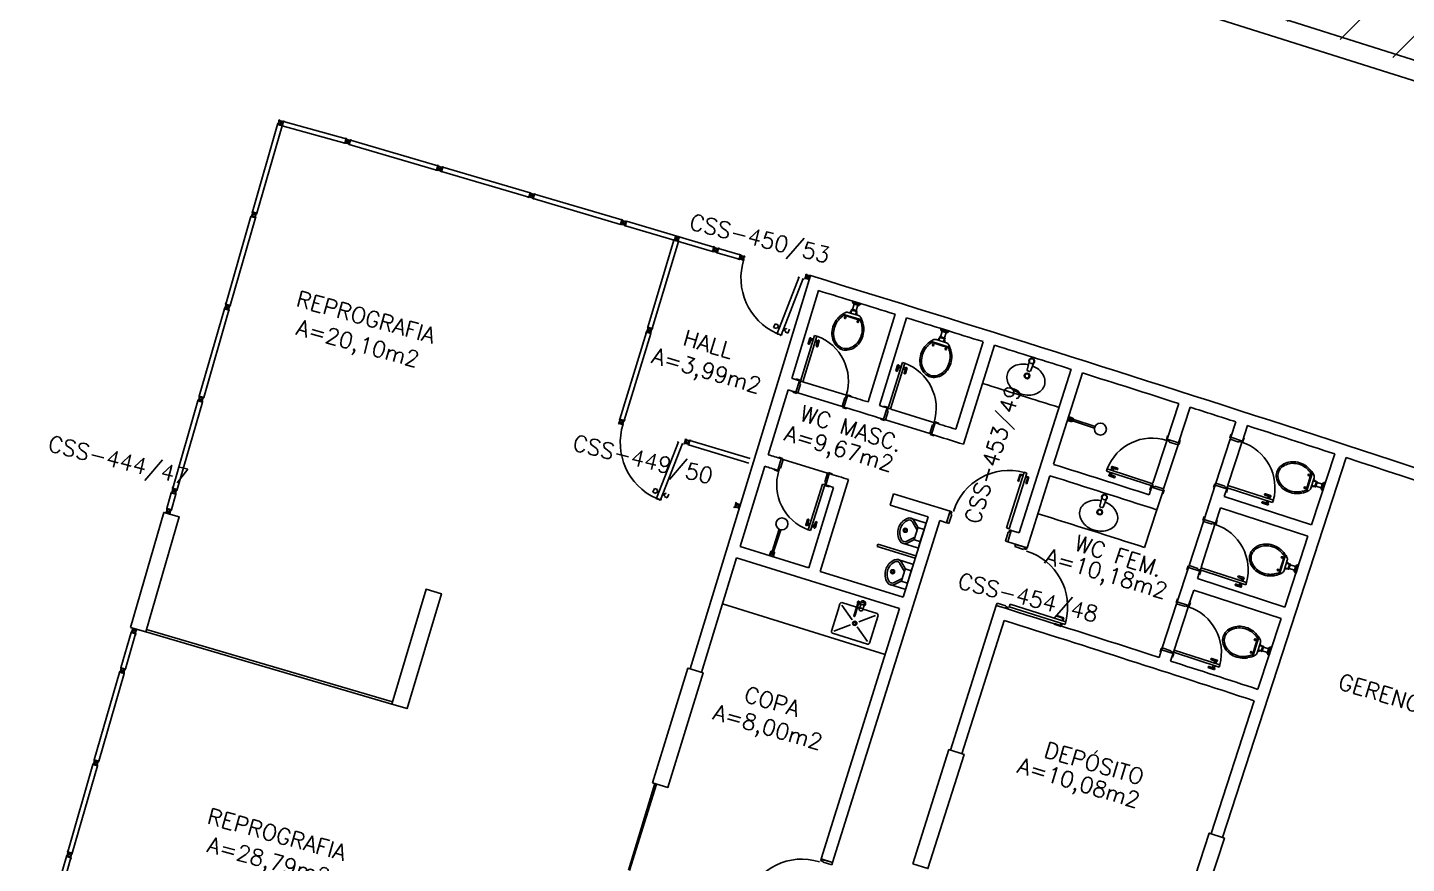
# Model space of a CAD drawing. Extents: x -152 to 150, y 325 to 437.
# Drawn here: x 110.09 to 127.35, y 382.25 to 392.72 of the extents above; entities that cross this region are included whole.
import ezdxf
from ezdxf.enums import TextEntityAlignment as Align

# ---------------------------------------------------------------- set-up
doc = ezdxf.new("R2010")
doc.units = 0
doc.header["$LTSCALE"] = 0.01
doc.header["$MEASUREMENT"] = 0
doc.layers.get('0').update_dxf_attribs({"linetype": 'CONTINUOUS'})
for name, color, linetype in [('1', 1, 'CONTINUOUS'), ('ALV', 2, 'CONTINUOUS'), ('AREA', 2, 'CONTINUOUS'), ('DIV', 2, 'CONTINUOUS'), ('ESC', 1, 'CONTINUOUS'), ('ESQ', 1, 'CONTINUOUS'), ('ESTR', 3, 'CONTINUOUS'), ('MACANETA', 2, 'CONTINUOUS'), ('MARCO', 2, 'CONTINUOUS'), ('MAÇANETA', 2, 'CONTINUOUS'), ('PEÇAS', 1, 'CONTINUOUS'), ('PISO', 1, 'CONTINUOUS'), ('PORTA', 2, 'CONTINUOUS'), ('SOLEIRA', 1, 'CONTINUOUS'), ('TEXTO', 2, 'CONTINUOUS'), ('TEXTO-ENDEREÇO', 2, 'CONTINUOUS')]:
    doc.layers.add(name, color=color, linetype=linetype)
doc.styles.add('UNB-100', font='simplex.shx', dxfattribs={"height": 3})
doc.styles.add('UNB-100-1', font='simplex.shx', dxfattribs={"height": 0.2})

# ---------------------------------------------------------------- blocks, each defined once
blk = doc.blocks.new('PILAR-SSC')
blk.add_lwpolyline([(0.003, -27.952), (0.203, -27.952), (0.203, -26.452), (0.003, -26.452)], close=True)
blk = doc.blocks.new('INOXA1-P')
for p, q in [((0.12, 0.23), (0.12, 0.047)), ((0.22, 0.25), (0.14, 0.25)), ((0.15, 0.22), (0.287, 0.043)), ((0.5, 0.25), (0.22, 0.25)), ((0.353, 0.043), (0.49, 0.22)), ((0.52, 0.23), (0.52, -0.23)), ((0.043, 0.008), (0.043, -0.022)), ((0.062, 0.04), (0.071, 0.04)), ((0.131, 0.048), (0.076, 0.043)), ((0.131, -0.002), (0.076, 0.003)), ((0.22, -0.027), (0.054, -0.027)), ((0.22, -0.037), (0.054, -0.037)), ((0.063, -0.003), (0.063, -0.021)), ((0.12, -0.001), (0.12, -0.027)), ((0.12, -0.037), (0.12, -0.23)), ((0.15, -0.22), (0.287, -0.043)), ((0.231, -0.027), (0.22, -0.027)), ((0.231, -0.037), (0.22, -0.037)), ((0.353, -0.043), (0.49, -0.22)), ((0.22, -0.25), (0.14, -0.25)), ((0.5, -0.25), (0.22, -0.25))]:
    blk.add_line(p, q)
blk.add_lwpolyline([(0.076, 0.003), (0.072, 0.004), (0.069, 0.009), (0.067, 0.015), (0.066, 0.023), (0.067, 0.031), (0.069, 0.037), (0.072, 0.042), (0.076, 0.043)])
blk.add_lwpolyline([(0.131, 0.048), (0.137, 0.046), (0.143, 0.041), (0.147, 0.033), (0.148, 0.023), (0.147, 0.013), (0.143, 0.006), (0.137, 0), (0.131, -0.002), (0.125, 0), (0.119, 0.006), (0.115, 0.013), (0.114, 0.023), (0.115, 0.033), (0.119, 0.041), (0.125, 0.046)], close=True)
for radius in [0.0266, 0.0163]:
    blk.add_circle((0.32, 0), radius)
for centre, radius, start, end in [((0.14, 0.23), 0.02, 90, 180), ((0.5, 0.23), 0.02, 360, 90), ((0.054, 0.023), 0.0349, 36.1705, 252.2568), ((0.054, 0.023), 0.0189, 62.7367, 235.7375), ((0.073, -0.003), 0.01, 102.8285, 180), ((0.054, 0.023), 0.0349, 285.5373, 323.9987), ((0.054, -0.032), 0.0145, 20.161, 339.839), ((0.054, -0.032), 0.005, 90.0037, 269.9963), ((0.231, -0.032), 0.00738, 222.6559, 137.3441), ((0.231, -0.032), 0.005, 269.9935, 90.0065), ((0.14, -0.23), 0.02, 180, 270), ((0.5, -0.23), 0.02, 270, 360)]:
    blk.add_arc(centre, radius, start, end)
blk = doc.blocks.new('CHUV-P')
for p, q in [((-0.06, 0.01), (-0.351, 0.01)), ((-0.06, -0.02), (-0.06, 0.02)), ((-0.02, 0.015), (-0.06, 0.015)), ((-0.02, 0.005), (-0.06, 0.005)), ((-0.055, 0.025), (0, 0.025)), ((-0.02, 0.025), (-0.02, -0.025)), ((0, 0.025), (0, -0.025)), ((-0.06, -0.01), (-0.351, -0.01)), ((-0.02, -0.005), (-0.06, -0.005)), ((-0.02, -0.015), (-0.06, -0.015)), ((-0.02, -0.025), (-0.055, -0.025)), ((0, -0.025), (-0.02, -0.025))]:
    blk.add_line(p, q)
blk.add_circle((-0.425, 0), 0.075)
for centre, start, end in [((-0.055, 0.02), 90, 180), ((-0.055, -0.02), 180, 270)]:
    blk.add_arc(centre, 0.005, start, end)
blk = doc.blocks.new('VDC-P')
for p, q in [((-0.127, 0.192), (0.127, 0.192)), ((-0.109, 0.202), (0.109, 0.202)), ((-0.068, 0.152), (0.068, 0.152)), ((-0.05, 0.152), (-0.03, 0.11)), ((-0.05, 0.015), (-0.05, 0)), ((-0.05, 0), (0.05, 0)), ((0.045, 0.02), (-0.045, 0.02)), ((-0.04, 0.025), (-0.04, 0.02)), ((0.035, 0.03), (-0.035, 0.03)), ((-0.03, 0.152), (-0.03, 0.11)), ((0.03, 0.11), (-0.03, 0.11)), ((0.03, 0.1), (-0.03, 0.1)), ((-0.025, 0.1), (-0.025, 0.03)), ((0.025, 0.1), (0.025, 0.03)), ((0.03, 0.152), (0.03, 0.11)), ((0.05, 0.152), (0.03, 0.11)), ((0.04, 0.025), (0.04, 0.02)), ((0.05, 0.015), (0.05, 0))]:
    blk.add_line(p, q)
for points in [[(0.16, 0.244, 0.050424), (0.18, 0.288, 0.082137), (0.195, 0.381, 0.082137), (0.18, 0.474, 0.090148), (0.138, 0.549, 0.104406), (0.073, 0.601, 0.117345), (0, 0.619, 0.117345), (-0.073, 0.601, 0.104406), (-0.138, 0.549, 0.090148), (-0.18, 0.474, 0.082137), (-0.195, 0.381, 0.082137)], [(0.142, 0.254, 0.050424), (0.161, 0.295, 0.082137), (0.175, 0.381, 0.082137), (0.161, 0.468, 0.090148), (0.122, 0.536, 0.104406), (0.064, 0.583, 0.117345), (0, 0.599, 0.117345), (-0.064, 0.583, 0.104406), (-0.122, 0.536, 0.090148), (-0.161, 0.468, 0.082137), (-0.175, 0.381, 0.082137)], [(-0.195, 0.381, 0.082137), (-0.18, 0.288, 0.050424), (-0.16, 0.244, 0.104406)], [(-0.175, 0.381, 0.082137), (-0.161, 0.295, 0.050424), (-0.142, 0.254, 0.050424)]]:
    blk.add_lwpolyline(points, format="xyb")
for centre in [(-0.083, 0.226), (0.083, 0.226)]:
    blk.add_circle(centre, 0.0101)
for centre, radius, start, end in [((0.08, 0.36), 0.266, 205.6863, 226.7558), ((0.08, 0.36), 0.246, 205.6863, 219.7706), ((-0.08, 0.36), 0.266, 313.2442, 334.3137), ((-0.08, 0.36), 0.246, 320.2294, 334.3137), ((-0.068, 0.202), 0.05, 226.7558, 270), ((-0.045, 0.015), 0.005, 90, 180), ((-0.035, 0.025), 0.005, 90, 180), ((-0.03, 0.105), 0.005, 90, 270), ((0.03, 0.105), 0.005, 270, 90), ((0.035, 0.025), 0.005, 0, 90), ((0.045, 0.015), 0.005, 360, 90), ((0.068, 0.202), 0.05, 270, 313.2442)]:
    blk.add_arc(centre, radius, start, end)
blk = doc.blocks.new('PE80-SSC')
at = {"color": 2}
for p, q in [((0.075, 0), (-0.075, 0)), ((-0.075, -0.03), (-0.075, 0)), ((0.075, 0), (0.075, -0.02)), ((0.777, 0.01), (0.687, 0.01)), ((0.687, 0), (0.687, 0.01)), ((0.777, 0.01), (0.777, -0.03)), ((0.04, -0.03), (-0.075, -0.03)), ((0.075, -0.02), (0.04, -0.02)), ((0.04, -0.03), (0.04, -0.02)), ((0.085, -0.03), (0.817, -0.03)), ((0.085, -0.03), (0.085, -0.065)), ((0.085, -0.065), (0.817, -0.065)), ((0.767, 0), (0.687, 0)), ((0.767, -0.095), (0.687, -0.095)), ((0.687, -0.095), (0.687, -0.105)), ((0.777, -0.105), (0.687, -0.105)), ((0.767, 0), (0.767, -0.03)), ((0.767, -0.095), (0.767, -0.065)), ((0.777, -0.105), (0.777, -0.065)), ((0.817, -0.065), (0.817, -0.03)), ((0.04, -0.771), (-0.075, -0.771)), ((-0.075, -0.771), (-0.075, -0.801)), ((0.075, -0.801), (-0.075, -0.801)), ((0.075, -0.802), (-0.075, -0.802)), ((0.04, -0.771), (0.04, -0.781)), ((0.075, -0.781), (0.04, -0.781)), ((0.075, -0.801), (0.075, -0.781))]:
    blk.add_line(p, q, dxfattribs=at)
at = {"color": 1}
blk.add_arc((0.085, -0.03), 0.731, 270, 357.3429, dxfattribs=at)
blk = doc.blocks.new('MACANETA')
at = {"layer": 'MACANETA'}
for p, q in [((-0.077, 0.052), (-0.077, 0.12)), ((-0.059, 0.052), (-0.059, 0.12)), ((-0.059, 0.075), (-0.036, 0.075)), ((-0.059, 0.052), (-0.036, 0.052)), ((-0.036, 0.044), (-0.036, 0.084)), ((-0.036, 0.084), (-0.03, 0.084)), ((-0.036, 0.044), (-0.03, 0.044)), ((0.006, 0.084), (0, 0.084)), ((0.006, 0.044), (0, 0.044)), ((0.006, 0.044), (0.006, 0.084)), ((0.029, 0.075), (0.006, 0.075)), ((0.029, 0.052), (0.006, 0.052)), ((0.029, 0.052), (0.029, 0.12)), ((0.047, 0.052), (0.047, 0.12))]:
    blk.add_line(p, q, dxfattribs=at)
for centre, start, end in [((-0.068, 0.12), 90, 180), ((-0.068, 0.052), 180, 270), ((-0.068, 0.12), 0, 90), ((-0.068, 0.052), 270, 0), ((0.038, 0.12), 90, 180), ((0.038, 0.052), 180, 270), ((0.038, 0.12), 0, 90), ((0.038, 0.052), 270, 0)]:
    blk.add_arc(centre, 0.00874, start, end, dxfattribs=at)
blk = doc.blocks.new('DOOR60-SSC')
at = {"layer": 'PORTA'}
for p, q in [((0.015, -0.6), (0.015, 0)), ((0.015, 0), (0.045, 0)), ((0.045, -0.6), (0.045, 0)), ((0.045, -0.6), (0.015, -0.6))]:
    blk.add_line(p, q, dxfattribs=at)
at = {"layer": 'PORTA', "color": 1}
blk.add_arc((0.015, 0), 0.6, 272.866, 0, dxfattribs=at)
at = {"layer": 'PORTA'}
blk.add_blockref('MACANETA', (0.045, -0.6), dxfattribs=at)
blk = doc.blocks.new('MICTR-P-SSC')
for p, q in [((0, 0.08), (0, 0.155)), ((0, 0.08), (0, -0.08)), ((0.081, 0.08), (0, 0.08)), ((0.01, 0.165), (0.205, 0.165)), ((0.168, 0.129), (0.08, 0.046)), ((0.08, -0.076), (0.08, 0.076)), ((0.151, 0.147), (0.083, 0.083)), ((0, -0.08), (0, -0.155)), ((0, -0.08), (0.081, -0.08)), ((0.01, -0.165), (0.205, -0.165)), ((0.168, -0.129), (0.08, -0.046)), ((0.151, -0.147), (0.083, -0.083))]:
    blk.add_line(p, q)
for radius in [0.025, 0.015]:
    blk.add_circle((0.22, 0), radius)
for centre, radius, start, end in [((0.01, 0.155), 0.01, 90, 180), ((0.09, 0.076), 0.01, 133.3634, 180), ((0.197, 0.098), 0.0675, 49.5319, 133.3634), ((0.197, 0.098), 0.0425, 49.5319, 133.3634), ((0.114, 0), 0.171, 357.4005, 49.5319), ((0.114, 0), 0.196, 358.2793, 49.5319), ((0.01, -0.155), 0.01, 180, 270), ((0.09, -0.076), 0.01, 180, 226.6366), ((0.197, -0.098), 0.0675, 226.6366, 310.4681), ((0.197, -0.098), 0.0425, 226.6366, 310.4681), ((0.114, 0), 0.171, 310.4681, 357.3509), ((0.114, 0), 0.196, 310.4681, 357.7012)]:
    blk.add_arc(centre, radius, start, end)
blk = doc.blocks.new('CUBA-E-P')
for p, q in [((-0.021, 0.174), (-0.031, 0.051)), ((0.01, 0.183), (-0.011, 0.183)), ((0.02, 0.174), (0.029, 0.051))]:
    blk.add_line(p, q)
blk.add_lwpolyline([(0.022, 0.104, 0.059992), (0.096, 0.119, 0.087531), (0.172, 0.159, 0.105501), (0.226, 0.223, 0.123031), (0.243, 0.293, 0.123031), (0.226, 0.362, 0.105501), (0.172, 0.426, 0.087531), (0.096, 0.467, 0.07802), (0, 0.482, 0.07802), (-0.096, 0.467, 0.087531), (-0.172, 0.426, 0.105501), (-0.226, 0.362, 0.123031), (-0.243, 0.293, 0.123031), (-0.226, 0.223, 0.105501), (-0.172, 0.159, 0.087531), (-0.096, 0.119, 0.059024), (-0.024, 0.105, 0.07802)], format="xyb")
for centre, radius in [((0, 0.245), 0.0347), ((0, 0.245), 0.0265), ((-0.001, 0.051), 0.03)]:
    blk.add_circle(centre, radius)
for centre, radius, start, end in [((-0.011, 0.173), 0.01, 90, 175.6464), ((0.01, 0.173), 0.01, 4.3536, 90), ((-0.001, 0.051), 0.0361, 141.6086, 38.3914)]:
    blk.add_arc(centre, radius, start, end)
blk = doc.blocks.new('DIV12-SSC')
for p, q in [((-0.005, 0), (0.005, 0)), ((0, -0.005), (0, 0.005)), ((0.024, 0.019), (0.029, 0.019)), ((0.024, 0.019), (0.024, 0.017)), ((0.024, 0.017), (0.029, 0.017)), ((0.029, 0.03), (0.043, 0.03)), ((0.029, 0.019), (0.029, 0.03)), ((0.029, -0.017), (0.029, 0.017)), ((0.03, 0.029), (1.169, 0.029)), ((0.03, -0.029), (0.03, 0.029)), ((0.043, 0.03), (0.043, 0.029)), ((1.157, 0.03), (1.157, 0.029)), ((1.171, 0.03), (1.157, 0.03)), ((1.169, -0.029), (1.169, 0.029)), ((1.171, 0.019), (1.171, 0.03)), ((1.176, 0.019), (1.171, 0.019)), ((1.176, 0.017), (1.171, 0.017)), ((1.171, -0.017), (1.171, 0.017)), ((1.176, 0.019), (1.176, 0.017)), ((1.195, 0), (1.205, 0)), ((1.2, -0.005), (1.2, 0.005)), ((0.024, -0.017), (0.029, -0.017)), ((0.024, -0.017), (0.024, -0.019)), ((0.024, -0.019), (0.029, -0.019)), ((0.029, -0.031), (0.029, -0.019)), ((0.029, -0.031), (0.043, -0.031)), ((0.03, -0.029), (1.169, -0.029)), ((0.043, -0.029), (0.043, -0.031)), ((1.157, -0.029), (1.157, -0.031)), ((1.171, -0.031), (1.157, -0.031)), ((1.176, -0.017), (1.171, -0.017)), ((1.176, -0.019), (1.171, -0.019)), ((1.171, -0.031), (1.171, -0.019)), ((1.176, -0.017), (1.176, -0.019))]:
    blk.add_line(p, q)
blk = doc.blocks.new('MTDIV-SSC')
for p, q in [((-0.0185, 0.0285), (-0.0285, 0.0285)), ((-0.0285, 0.0185), (-0.0285, 0.0285)), ((-0.0265, 0.0185), (-0.0285, 0.0185)), ((-0.0265, 0.0265), (-0.0185, 0.0265)), ((-0.0265, 0.0235), (-0.0265, 0.0265)), ((-0.0215, 0.0235), (-0.0265, 0.0235)), ((-0.0265, 0.0235), (0.0265, 0.0235)), ((-0.0265, 0.0215), (-0.0235, 0.0215)), ((-0.0265, 0.0185), (-0.0265, 0.0215)), ((-0.0235, 0.0215), (-0.0235, -0.0215)), ((-0.0215, 0.0235), (-0.0215, 0.0215)), ((-0.0215, 0.0215), (0.0215, 0.0215)), ((-0.0215, 0.0195), (-0.0215, -0.0195)), ((-0.0215, 0.0195), (0.0195, 0.0195)), ((-0.0185, 0.0265), (-0.0185, 0.0285)), ((-0.0049, 0), (0.0049, 0)), ((0, -0.0049), (0, 0.0049)), ((0.0195, 0.0095), (0.0115, 0.0095)), ((0.0115, 0.0095), (0.0115, 0.0075)), ((0.0215, 0.0075), (0.0115, 0.0075)), ((0.0135, 0.0075), (0.0135, 0.0055)), ((0.0215, 0.0055), (0.0135, 0.0055)), ((0.0185, 0.0285), (0.0285, 0.0285)), ((0.0185, 0.0265), (0.0185, 0.0285)), ((0.0185, 0.0265), (0.0265, 0.0265)), ((0.0195, 0.0195), (0.0195, 0.0095)), ((0.0215, 0.0235), (0.0265, 0.0235)), ((0.0215, 0.0235), (0.0215, 0.0075)), ((0.0215, 0.0055), (0.0215, -0.0055)), ((0.0265, 0.0215), (0.0235, 0.0215)), ((0.0235, 0.0215), (0.0235, -0.0215)), ((0.0265, 0.0235), (0.0265, 0.0265)), ((0.0265, 0.0185), (0.0265, 0.0215)), ((0.0265, 0.0185), (0.0285, 0.0185)), ((0.0285, 0.0185), (0.0285, 0.0285)), ((-0.0285, -0.0185), (-0.0265, -0.0185)), ((-0.0285, -0.0185), (-0.0285, -0.0285)), ((-0.0185, -0.0285), (-0.0285, -0.0285)), ((-0.0265, -0.0185), (-0.0265, -0.0215)), ((-0.0265, -0.0215), (-0.0235, -0.0215)), ((-0.0215, -0.0235), (-0.0265, -0.0235)), ((-0.0265, -0.0235), (-0.0265, -0.0265)), ((0.0265, -0.0235), (-0.0265, -0.0235)), ((-0.0185, -0.0265), (-0.0265, -0.0265)), ((-0.0215, -0.0195), (0.0195, -0.0195)), ((-0.0215, -0.0215), (-0.0215, -0.0235)), ((-0.0215, -0.0215), (0.0215, -0.0215)), ((-0.0185, -0.0265), (-0.0185, -0.0285)), ((0.0215, -0.0075), (0.0115, -0.0075)), ((0.0115, -0.0075), (0.0115, -0.0095)), ((0.0195, -0.0095), (0.0115, -0.0095)), ((0.0215, -0.0055), (0.0135, -0.0055)), ((0.0135, -0.0055), (0.0135, -0.0075)), ((0.0265, -0.0265), (0.0185, -0.0265)), ((0.0185, -0.0265), (0.0185, -0.0285)), ((0.0185, -0.0285), (0.0285, -0.0285)), ((0.0195, -0.0095), (0.0195, -0.0195)), ((0.0215, -0.0075), (0.0215, -0.0235)), ((0.0215, -0.0235), (0.0265, -0.0235)), ((0.0265, -0.0215), (0.0235, -0.0215)), ((0.0285, -0.0185), (0.0265, -0.0185)), ((0.0265, -0.0185), (0.0265, -0.0215)), ((0.0265, -0.0235), (0.0265, -0.0265)), ((0.0285, -0.0185), (0.0285, -0.0285))]:
    blk.add_line(p, q)
blk = doc.blocks.new('PLXE-SSC')
for p, q in [((0.043, 0.69), (0.048, 0.74)), ((0.121, 0.788), (0.047, 0.032)), ((0.087, 0.736), (0.048, 0.74)), ((0.082, 0.686), (0.084, 0.701)), ((0.112, 0.698), (0.084, 0.701)), ((0.086, 0.721), (0.087, 0.736)), ((0.114, 0.718), (0.086, 0.721)), ((0.178, 0.782), (0.103, 0.027)), ((0.119, 0.79), (0.118, 0.776)), ((0.118, 0.776), (0.12, 0.776)), ((0.131, 0.789), (0.119, 0.79)), ((0.178, 0.782), (0.121, 0.788)), ((0.131, 0.794), (0.133, 0.794)), ((0.131, 0.794), (0.131, 0.789)), ((0.133, 0.794), (0.133, 0.789)), ((0.166, 0.786), (0.133, 0.789)), ((0.166, 0.791), (0.168, 0.79)), ((0.166, 0.791), (0.166, 0.786)), ((0.168, 0.79), (0.168, 0.785)), ((0.18, 0.784), (0.168, 0.785)), ((0.169, 0.693), (0.197, 0.69)), ((0.171, 0.713), (0.199, 0.71)), ((0.176, 0.77), (0.178, 0.77)), ((0.18, 0.784), (0.178, 0.77)), ((0.199, 0.71), (0.2, 0.725)), ((0.2, 0.725), (0.24, 0.721)), ((0.235, 0.671), (0.24, 0.721)), ((0.195, 0.675), (0.197, 0.69)), ((0.195, 0.675), (0.235, 0.671)), ((-0.008, 0), (0.008, 0)), ((0, 0.006), (0, -0.007)), ((0.044, 0.031), (0.046, 0.045)), ((0.046, 0.045), (0.048, 0.045)), ((0.105, 0.025), (0.106, 0.039))]:
    blk.add_line(p, q)
blk.add_arc((0.065, 0.028), 0.764, 357.9063, 81.358)

msp = doc.modelspace()

# ---------------------------------------------------------------- hatches: boundary and pattern name
at = {"layer": '1'}
h = msp.add_hatch(dxfattribs=at)
h.set_pattern_fill('ANSI31', color=256, scale=5, style=0)
h.paths.add_polyline_path([(108.392, 413.456), (122.39, 409.542), (129.319, 407.349), (136.208, 405.039), (143.116, 402.783), (146.343, 401.608), (141.258, 387.564), (124.919, 393.108), (121.543, 394.228), (114.822, 396.233), (108.067, 398.123), (104.587, 398.982)])

# ---------------------------------------------------------------- linework, layer by layer
at = {"layer": 'ALV'}
for p, q in [((127.925, 392.156), (124.919, 393.108)), ((127.85, 391.918), (124.481, 392.984)), ((118.382, 384.686), (119.888, 389.611)), ((119.655, 388.323), (119.988, 389.423)), ((120.609, 388.028), (120.947, 389.127)), ((120.752, 387.983), (121.091, 389.083)), ((121.706, 387.686), (122.05, 388.783)), ((121.805, 387.498), (122.193, 388.739)), ((122.502, 386.39), (123.151, 388.437)), ((122.932, 387.248), (123.294, 388.392)), ((119.702, 388.308), (119.75, 388.293)), ((119.75, 388.293), (119.706, 388.15)), ((119.361, 387.367), (119.611, 388.179)), ((120.352, 388.107), (120.308, 387.964)), ((120.8, 387.969), (120.848, 387.954)), ((120.848, 387.954), (120.803, 387.811)), ((124.353, 387.561), (124.5, 388.011)), ((124.496, 387.515), (124.642, 387.965)), ((121.449, 387.766), (121.405, 387.623)), ((125.15, 387.586), (125.213, 387.779)), ((125.293, 387.539), (125.356, 387.733)), ((124.353, 387.561), (124.496, 387.515)), ((125.293, 387.539), (125.15, 387.586)), ((126.16, 386.49), (126.45, 387.378)), ((119.009, 386.22), (119.317, 387.223)), ((119.479, 387.173), (119.524, 387.317)), ((125.043, 382.578), (126.592, 387.332)), ((120.011, 385.907), (120.364, 387.057)), ((120.081, 386.988), (120.125, 387.131)), ((122.6, 386.202), (122.886, 387.105)), ((119.868, 385.952), (120.177, 386.958)), ((120.885, 386.738), (120.93, 386.88)), ((120.93, 386.88), (121.637, 386.66)), ((124.127, 386.867), (124.158, 386.962)), ((124.142, 386.915), (124.158, 386.962)), ((124.158, 386.962), (124.301, 386.916)), ((124.223, 386.679), (124.301, 386.916)), ((124.815, 386.556), (124.955, 386.987)), ((125.097, 386.94), (124.955, 386.987)), ((125.067, 386.846), (125.097, 386.94)), ((125.067, 386.846), (126.16, 386.49)), ((121.362, 386.589), (120.885, 386.738)), ((121.637, 386.66), (121.592, 386.517)), ((124.957, 386.51), (125.02, 386.703)), ((125.02, 386.703), (126.114, 386.347)), ((120.164, 382.262), (121.506, 386.544)), ((121.048, 385.584), (121.362, 386.589)), ((121.506, 386.544), (121.592, 386.517)), ((124.957, 386.51), (124.814, 386.556)), ((122.402, 386.421), (122.357, 386.278)), ((122.402, 386.421), (122.502, 386.39)), ((125.825, 385.46), (126.114, 386.347)), ((119.009, 386.22), (119.868, 385.952)), ((122.357, 386.278), (122.6, 386.202)), ((118.524, 384.641), (118.965, 386.076)), ((118.965, 386.076), (121.003, 385.441)), ((120.011, 385.907), (121.048, 385.584)), ((124.478, 385.525), (124.619, 385.957)), ((124.762, 385.911), (124.619, 385.957)), ((124.731, 385.817), (124.762, 385.911)), ((124.731, 385.817), (125.825, 385.46)), ((124.746, 385.863), (124.762, 385.911)), ((124.621, 385.479), (124.685, 385.674)), ((124.685, 385.674), (125.778, 385.318)), ((121.641, 383.671), (122.214, 385.482)), ((124.621, 385.479), (124.478, 385.525)), ((120.021, 382.307), (121.003, 385.441)), ((121.783, 383.625), (122.312, 385.294)), ((125.489, 384.431), (125.778, 385.318)), ((124.252, 384.831), (124.283, 384.926)), ((124.426, 384.88), (124.283, 384.926)), ((124.395, 384.785), (124.426, 384.88)), ((124.41, 384.832), (124.426, 384.88)), ((124.901, 382.624), (125.443, 384.288)), ((120.022, 382.307), (120.021, 382.307))]:
    msp.add_line(p, q, dxfattribs=at)
for centre, radius, start, end in [((0.463, 0.506), 407.019, 71.12713, 72.93756), ((0.463, 0.506), 406.869, 72.77499, 72.91644), ((0.463, 0.506), 406.869, 72.61236, 72.75386), ((0.463, 0.506), 406.869, 72.44976, 72.59124), ((0.463, 0.506), 406.869, 72.25065, 72.42864), ((0.718, 1.318), 404.869, 72.90226, 72.91644), ((0.718, 1.318), 404.719, 72.90228, 72.91644), ((0.718, 1.318), 404.869, 72.77504, 72.8131), ((0.718, 1.318), 404.719, 72.73965, 72.81309), ((0.718, 1.318), 404.869, 72.73968, 72.75381), ((0.463, 0.506), 406.869, 72.14503, 72.22952), ((0.718, 1.318), 404.869, 72.61241, 72.65053), ((0.463, 0.506), 406.869, 71.96196, 72.12391), ((0.718, 1.318), 404.719, 72.59118, 72.65046), ((0.718, 1.318), 403.869, 72.89227, 72.91644), ((0.718, 1.318), 403.719, 72.89229, 72.91644), ((0.463, 0.506), 405.669, 72.25153, 72.4287), ((0.463, 0.506), 406.869, 71.12718, 71.94084), ((0.718, 1.318), 403.869, 72.7674, 72.80289), ((0.463, 0.506), 405.519, 72.23045, 72.42871), ((0.718, 1.318), 403.719, 72.78863, 72.80288), ((0.463, 0.506), 403.769, 72.14652, 72.45016), ((0.463, 0.506), 403.619, 71.96205, 72.4288), ((0.463, 0.506), 403.769, 71.96204, 72.12523)]:
    msp.add_arc(centre, radius, start, end, dxfattribs=at)
at = {"layer": 'DIV'}
for p, q in [((113.253, 391.524), (113.262, 391.521)), ((113.259, 391.527), (113.256, 391.518)), ((113.275, 391.5), (113.28, 391.499)), ((113.275, 391.498), (113.275, 391.5)), ((113.275, 391.498), (113.28, 391.497)), ((113.28, 391.497), (113.276, 391.485)), ((113.295, 391.541), (113.279, 391.487)), ((113.289, 391.53), (113.28, 391.499)), ((113.285, 391.534), (113.29, 391.532)), ((113.285, 391.532), (113.285, 391.534)), ((113.285, 391.532), (113.289, 391.53)), ((113.293, 391.544), (113.29, 391.532)), ((113.293, 391.544), (113.307, 391.54)), ((113.295, 391.541), (114.077, 391.324)), ((113.307, 391.538), (113.307, 391.54)), ((113.276, 391.485), (113.29, 391.481)), ((113.279, 391.487), (114.061, 391.27)), ((113.29, 391.481), (113.29, 391.483)), ((114.077, 391.324), (114.061, 391.27)), ((114.065, 391.328), (114.065, 391.33)), ((114.079, 391.326), (114.065, 391.33)), ((114.079, 391.326), (114.076, 391.314)), ((114.048, 391.271), (114.049, 391.273)), ((114.062, 391.267), (114.048, 391.271)), ((114.065, 391.279), (114.062, 391.267)), ((114.07, 391.277), (114.065, 391.279)), ((114.075, 391.312), (114.066, 391.281)), ((114.071, 391.279), (114.066, 391.281)), ((114.07, 391.277), (114.071, 391.279)), ((114.08, 391.311), (114.075, 391.312)), ((114.081, 391.313), (114.076, 391.314)), ((114.08, 391.311), (114.081, 391.313)), ((114.093, 391.29), (114.103, 391.287)), ((114.099, 391.293), (114.096, 391.283)), ((118.221, 390.072), (118.212, 390.075)), ((118.218, 390.079), (118.215, 390.069)), ((118.703, 389.936), (118.7, 389.926)), ((118.739, 389.95), (118.723, 389.895)), ((118.734, 389.939), (118.725, 389.907)), ((118.729, 389.94), (118.73, 389.942)), ((118.729, 389.94), (118.734, 389.939)), ((118.73, 389.942), (118.734, 389.941)), ((118.738, 389.952), (118.734, 389.941)), ((118.738, 389.952), (118.752, 389.948)), ((118.739, 389.95), (119.011, 389.869)), ((118.751, 389.946), (118.752, 389.948)), ((118.697, 389.932), (118.707, 389.929)), ((118.719, 389.906), (118.72, 389.908)), ((118.719, 389.906), (118.724, 389.905)), ((118.72, 389.908), (118.725, 389.907)), ((118.724, 389.905), (118.721, 389.894)), ((118.721, 389.894), (118.734, 389.889)), ((118.723, 389.895), (118.995, 389.815)), ((118.734, 389.889), (118.735, 389.891)), ((118.982, 389.816), (118.983, 389.818)), ((118.996, 389.812), (118.982, 389.816)), ((119.011, 389.869), (118.995, 389.815)), ((119, 389.824), (118.996, 389.812)), ((118.999, 389.873), (119, 389.875)), ((119.013, 389.871), (119, 389.875)), ((119.009, 389.857), (119, 389.826)), ((119.005, 389.824), (119, 389.826)), ((119.004, 389.822), (119, 389.824)), ((119.004, 389.822), (119.005, 389.824)), ((119.014, 389.856), (119.009, 389.857)), ((119.013, 389.871), (119.01, 389.859)), ((119.015, 389.858), (119.01, 389.859)), ((119.014, 389.856), (119.015, 389.858)), ((119.027, 389.835), (119.037, 389.832)), ((119.034, 389.838), (119.031, 389.829)), ((117.873, 388.929), (117.87, 388.919)), ((118.364, 387.492), (118.38, 387.547)), ((118.365, 387.504), (118.375, 387.536)), ((118.37, 387.537), (118.375, 387.536)), ((118.371, 387.539), (118.375, 387.538)), ((118.375, 387.538), (118.379, 387.549)), ((118.379, 387.549), (118.393, 387.545)), ((118.38, 387.547), (119.133, 387.319)), ((118.393, 387.545), (118.392, 387.543)), ((118.361, 387.491), (118.375, 387.487)), ((118.364, 387.492), (119.116, 387.264)), ((118.375, 387.488), (118.375, 387.487)), ((111.837, 386.696), (111.891, 386.889)), ((111.89, 386.892), (111.886, 386.878)), ((111.886, 386.878), (111.888, 386.877)), ((111.902, 386.888), (111.89, 386.892)), ((111.946, 386.873), (111.891, 386.889)), ((111.892, 386.68), (111.946, 386.873)), ((111.903, 386.893), (111.902, 386.888)), ((111.903, 386.893), (111.905, 386.893)), ((111.905, 386.893), (111.904, 386.888)), ((111.935, 386.879), (111.904, 386.888)), ((111.932, 386.909), (111.922, 386.912)), ((111.926, 386.906), (111.929, 386.915)), ((111.937, 386.883), (111.935, 386.879)), ((111.939, 386.883), (111.937, 386.878)), ((111.937, 386.883), (111.939, 386.883)), ((111.949, 386.875), (111.937, 386.878)), ((111.943, 386.861), (111.945, 386.861)), ((111.949, 386.875), (111.945, 386.861)), ((111.834, 386.694), (111.838, 386.708)), ((111.846, 386.691), (111.834, 386.694)), ((111.892, 386.68), (111.837, 386.696)), ((111.838, 386.708), (111.84, 386.707)), ((111.845, 386.686), (111.846, 386.691)), ((111.845, 386.686), (111.846, 386.686)), ((111.846, 386.686), (111.848, 386.69)), ((111.88, 386.681), (111.848, 386.69)), ((111.861, 386.657), (111.851, 386.66)), ((111.854, 386.653), (111.857, 386.663)), ((111.878, 386.676), (111.88, 386.681)), ((111.878, 386.676), (111.88, 386.676)), ((111.88, 386.676), (111.882, 386.681)), ((111.893, 386.677), (111.882, 386.681)), ((111.893, 386.677), (111.897, 386.691)), ((111.895, 386.692), (111.897, 386.691)), ((118.93, 386.714), (118.929, 386.712)), ((118.943, 386.708), (118.929, 386.712)), ((118.942, 386.711), (118.958, 386.765)), ((118.943, 386.708), (118.946, 386.72)), ((118.947, 386.771), (118.946, 386.769)), ((118.951, 386.718), (118.946, 386.72)), ((118.961, 386.767), (118.947, 386.771)), ((118.947, 386.722), (118.957, 386.753)), ((118.952, 386.72), (118.947, 386.722)), ((118.952, 386.72), (118.951, 386.718)), ((118.957, 386.755), (118.961, 386.767)), ((118.962, 386.754), (118.957, 386.755)), ((118.961, 386.752), (118.957, 386.753)), ((118.962, 386.754), (118.961, 386.752)), ((120.723, 386.219), (120.732, 386.247)), ((121.201, 386.072), (120.723, 386.219)), ((121.209, 386.101), (120.732, 386.247)), ((111.388, 385.141), (111.261, 384.702)), ((111.443, 385.125), (111.316, 384.686)), ((111.387, 385.144), (111.383, 385.13)), ((111.383, 385.13), (111.385, 385.129)), ((111.398, 385.14), (111.387, 385.144)), ((111.443, 385.125), (111.388, 385.141)), ((111.4, 385.145), (111.398, 385.14)), ((111.4, 385.145), (111.402, 385.144)), ((111.402, 385.144), (111.4, 385.14)), ((111.432, 385.13), (111.4, 385.14)), ((111.429, 385.161), (111.419, 385.164)), ((111.426, 385.167), (111.423, 385.158)), ((111.433, 385.135), (111.432, 385.13)), ((111.433, 385.135), (111.435, 385.135)), ((111.435, 385.135), (111.434, 385.13)), ((111.446, 385.127), (111.434, 385.13)), ((111.44, 385.113), (111.442, 385.113)), ((111.446, 385.127), (111.442, 385.113)), ((111.571, 385.15), (114.65, 384.247)), ((111.58, 385.178), (114.659, 384.276)), ((111.259, 384.701), (111.263, 384.715)), ((111.27, 384.697), (111.259, 384.701)), ((111.316, 384.686), (111.261, 384.702)), ((111.263, 384.715), (111.265, 384.714)), ((111.269, 384.693), (111.27, 384.697)), ((111.269, 384.693), (111.271, 384.692)), ((111.271, 384.692), (111.272, 384.697)), ((111.304, 384.688), (111.272, 384.697)), ((111.285, 384.664), (111.275, 384.666)), ((111.282, 384.67), (111.279, 384.66)), ((111.303, 384.683), (111.304, 384.688)), ((111.303, 384.683), (111.305, 384.682)), ((111.305, 384.682), (111.306, 384.687)), ((111.318, 384.684), (111.306, 384.687)), ((111.318, 384.684), (111.322, 384.698)), ((111.32, 384.698), (111.322, 384.698))]:
    msp.add_line(p, q, dxfattribs=at)
at = {"layer": 'ESC'}
for p, q in [((117.611, 382.165), (117.943, 383.252)), ((117.623, 382.161), (117.962, 383.245))]:
    msp.add_line(p, q, dxfattribs=at)
at = {"layer": 'MARCO'}
for p, q in [((119.707, 388.306), (119.71, 388.316)), ((119.71, 388.316), (119.758, 388.301)), ((119.764, 388.252), (119.73, 388.142)), ((119.75, 388.293), (119.755, 388.292)), ((119.765, 388.289), (119.754, 388.255)), ((119.754, 388.255), (119.764, 388.252)), ((119.758, 388.301), (119.755, 388.292)), ((119.755, 388.292), (119.765, 388.289)), ((119.67, 388.151), (119.672, 388.16)), ((119.717, 388.136), (119.67, 388.151)), ((119.706, 388.15), (119.72, 388.145)), ((119.72, 388.145), (119.717, 388.136)), ((119.73, 388.142), (119.72, 388.145)), ((120.318, 388.081), (120.284, 387.971)), ((120.327, 388.078), (120.318, 388.081)), ((120.338, 388.112), (120.327, 388.078)), ((120.347, 388.109), (120.338, 388.112)), ((120.35, 388.118), (120.347, 388.109)), ((120.352, 388.107), (120.347, 388.109)), ((120.398, 388.104), (120.35, 388.118)), ((120.395, 388.094), (120.398, 388.104)), ((120.284, 387.971), (120.294, 387.968)), ((120.294, 387.968), (120.291, 387.959)), ((120.291, 387.959), (120.338, 387.944)), ((120.308, 387.964), (120.294, 387.968)), ((120.338, 387.944), (120.341, 387.954)), ((120.805, 387.967), (120.808, 387.977)), ((120.808, 387.977), (120.855, 387.962)), ((120.861, 387.913), (120.827, 387.803)), ((120.848, 387.954), (120.853, 387.952)), ((120.862, 387.949), (120.852, 387.916)), ((120.852, 387.916), (120.861, 387.913)), ((120.855, 387.962), (120.853, 387.952)), ((120.853, 387.952), (120.862, 387.949)), ((120.767, 387.811), (120.77, 387.821)), ((120.815, 387.797), (120.767, 387.811)), ((120.803, 387.811), (120.818, 387.806)), ((120.818, 387.806), (120.815, 387.797)), ((120.827, 387.803), (120.818, 387.806)), ((121.415, 387.742), (121.382, 387.632)), ((121.425, 387.739), (121.415, 387.742)), ((121.435, 387.772), (121.425, 387.739)), ((121.445, 387.769), (121.435, 387.772)), ((121.448, 387.779), (121.445, 387.769)), ((121.45, 387.768), (121.445, 387.769)), ((121.496, 387.764), (121.448, 387.779)), ((121.493, 387.755), (121.496, 387.764)), ((121.382, 387.632), (121.391, 387.629)), ((121.391, 387.629), (121.388, 387.619)), ((121.388, 387.619), (121.436, 387.605)), ((121.405, 387.625), (121.391, 387.629)), ((121.436, 387.605), (121.439, 387.614)), ((124.358, 387.607), (124.342, 387.56)), ((124.342, 387.56), (124.352, 387.556)), ((124.352, 387.556), (124.349, 387.547)), ((124.349, 387.547), (124.382, 387.536)), ((124.353, 387.561), (124.352, 387.556)), ((124.367, 387.604), (124.358, 387.607)), ((124.382, 387.536), (124.379, 387.527)), ((124.379, 387.527), (124.488, 387.491)), ((124.501, 387.497), (124.516, 387.545)), ((124.516, 387.545), (124.507, 387.548)), ((125.136, 387.575), (125.151, 387.622)), ((125.145, 387.572), (125.136, 387.575)), ((125.142, 387.562), (125.145, 387.572)), ((125.251, 387.526), (125.142, 387.562)), ((125.15, 387.586), (125.145, 387.572)), ((125.151, 387.622), (125.161, 387.619)), ((125.255, 387.536), (125.251, 387.526)), ((125.288, 387.525), (125.255, 387.536)), ((125.291, 387.535), (125.288, 387.525)), ((125.292, 387.539), (125.291, 387.535)), ((125.3, 387.532), (125.291, 387.535)), ((125.316, 387.579), (125.3, 387.532)), ((125.306, 387.582), (125.316, 387.579)), ((124.488, 387.491), (124.491, 387.5)), ((124.496, 387.515), (124.491, 387.5)), ((124.491, 387.5), (124.501, 387.497)), ((119.436, 387.187), (119.433, 387.177)), ((119.433, 387.177), (119.481, 387.162)), ((119.493, 387.337), (119.49, 387.327)), ((119.541, 387.322), (119.493, 387.337)), ((119.494, 387.169), (119.504, 387.202)), ((119.504, 387.202), (119.513, 387.199)), ((119.513, 387.199), (119.547, 387.309)), ((119.524, 387.317), (119.538, 387.312)), ((119.538, 387.312), (119.541, 387.322)), ((119.547, 387.309), (119.538, 387.312)), ((119.479, 387.173), (119.484, 387.172)), ((119.481, 387.162), (119.484, 387.172)), ((119.484, 387.172), (119.494, 387.169)), ((120.067, 386.992), (120.077, 387.025)), ((120.068, 387.028), (120.102, 387.138)), ((120.077, 387.025), (120.068, 387.028)), ((120.102, 387.138), (120.111, 387.135)), ((120.111, 387.135), (120.114, 387.145)), ((120.125, 387.131), (120.111, 387.135)), ((120.114, 387.145), (120.162, 387.13)), ((120.162, 387.13), (120.159, 387.121)), ((124.95, 387.004), (124.934, 386.957)), ((124.959, 387.001), (124.95, 387.004)), ((124.963, 387.011), (124.959, 387.001)), ((125.072, 386.975), (124.963, 387.011)), ((120.076, 386.989), (120.067, 386.992)), ((120.073, 386.979), (120.076, 386.989)), ((120.121, 386.965), (120.073, 386.979)), ((120.081, 386.988), (120.076, 386.989)), ((120.124, 386.973), (120.121, 386.965)), ((124.135, 386.923), (124.15, 386.97)), ((124.144, 386.92), (124.135, 386.923)), ((124.15, 386.97), (124.16, 386.967)), ((124.158, 386.962), (124.16, 386.967)), ((124.16, 386.967), (124.163, 386.977)), ((124.163, 386.977), (124.196, 386.966)), ((124.196, 386.966), (124.199, 386.975)), ((124.199, 386.975), (124.308, 386.94)), ((124.299, 386.879), (124.29, 386.882)), ((124.315, 386.927), (124.299, 386.879)), ((124.301, 386.916), (124.305, 386.93)), ((124.308, 386.94), (124.305, 386.93)), ((124.305, 386.93), (124.315, 386.927)), ((124.934, 386.957), (124.944, 386.953)), ((124.955, 386.987), (124.959, 387.001)), ((125.069, 386.965), (125.072, 386.975)), ((125.102, 386.955), (125.069, 386.965)), ((125.083, 386.898), (125.093, 386.894)), ((125.093, 386.894), (125.108, 386.942)), ((125.097, 386.94), (125.099, 386.945)), ((125.099, 386.945), (125.102, 386.955)), ((125.108, 386.942), (125.099, 386.945)), ((124.8, 386.545), (124.816, 386.593)), ((124.81, 386.542), (124.8, 386.545)), ((124.807, 386.533), (124.81, 386.542)), ((124.916, 386.497), (124.807, 386.533)), ((124.814, 386.556), (124.81, 386.542)), ((124.816, 386.593), (124.825, 386.59)), ((124.919, 386.506), (124.916, 386.497)), ((124.952, 386.496), (124.919, 386.506)), ((124.955, 386.505), (124.952, 386.496)), ((124.957, 386.51), (124.955, 386.505)), ((124.965, 386.502), (124.955, 386.505)), ((124.98, 386.55), (124.965, 386.502)), ((124.971, 386.553), (124.98, 386.55)), ((124.614, 385.975), (124.599, 385.927)), ((124.624, 385.972), (124.614, 385.975)), ((124.619, 385.957), (124.624, 385.972)), ((124.627, 385.981), (124.624, 385.972)), ((124.736, 385.945), (124.627, 385.981)), ((124.599, 385.927), (124.608, 385.924)), ((124.733, 385.936), (124.736, 385.945)), ((124.767, 385.925), (124.733, 385.936)), ((124.748, 385.868), (124.758, 385.865)), ((124.758, 385.865), (124.773, 385.913)), ((124.762, 385.911), (124.764, 385.916)), ((124.764, 385.916), (124.767, 385.925)), ((124.773, 385.913), (124.764, 385.916)), ((124.464, 385.514), (124.48, 385.562)), ((124.474, 385.511), (124.464, 385.514)), ((124.471, 385.501), (124.474, 385.511)), ((124.58, 385.466), (124.471, 385.501)), ((124.478, 385.525), (124.474, 385.511)), ((124.48, 385.562), (124.489, 385.558)), ((124.583, 385.475), (124.58, 385.466)), ((124.616, 385.464), (124.583, 385.475)), ((124.619, 385.474), (124.616, 385.464)), ((124.621, 385.479), (124.619, 385.474)), ((124.629, 385.471), (124.619, 385.474)), ((124.644, 385.518), (124.629, 385.471)), ((124.635, 385.521), (124.644, 385.518)), ((124.278, 384.943), (124.263, 384.896)), ((124.288, 384.94), (124.278, 384.943)), ((124.283, 384.926), (124.288, 384.94)), ((124.291, 384.95), (124.288, 384.94)), ((124.4, 384.914), (124.291, 384.95)), ((124.263, 384.896), (124.272, 384.893)), ((124.397, 384.905), (124.4, 384.914)), ((124.431, 384.894), (124.397, 384.905)), ((124.412, 384.837), (124.421, 384.834)), ((124.421, 384.834), (124.437, 384.881)), ((124.426, 384.88), (124.427, 384.884)), ((124.427, 384.884), (124.431, 384.894)), ((124.437, 384.881), (124.427, 384.884))]:
    msp.add_line(p, q, dxfattribs=at)
at = {"layer": 'PEÇAS'}
for p, q in [((124.223, 386.679), (124.07, 386.207)), ((118.789, 385.503), (120.823, 384.868))]:
    msp.add_line(p, q, dxfattribs=at)
for centre, start in [((0.463, 0.506), 72.44976), ((1.157, -1.127), 72.39418)]:
    msp.add_arc(centre, 406.369, start, 72.59124, dxfattribs=at)
at = {"layer": 'PISO'}
msp.add_arc((0.463, 0.506), 382.359, 69.08957, 90.01762, dxfattribs=at)
at = {"layer": 'SOLEIRA'}
for p, q in [((119.765, 388.289), (120.338, 388.112)), ((119.73, 388.142), (120.284, 387.971)), ((120.896, 387.939), (121.445, 387.769)), ((120.827, 387.803), (121.382, 387.632)), ((124.173, 387.01), (124.352, 387.556)), ((124.963, 387.011), (125.142, 387.562)), ((125.113, 386.988), (125.291, 387.535)), ((124.308, 386.94), (124.488, 387.491)), ((120.102, 387.138), (119.547, 387.309)), ((119.494, 387.169), (119.484, 387.172)), ((124.627, 385.981), (124.807, 386.533)), ((124.811, 386.063), (124.955, 386.505)), ((124.777, 385.958), (124.811, 386.063)), ((124.291, 384.95), (124.471, 385.501)), ((124.431, 384.894), (124.619, 385.474))]:
    msp.add_line(p, q, dxfattribs=at)

# ---------------------------------------------------------------- block references
at = {"layer": 'DIV', "xscale": -1}
for name, p, rotation in [('DIV12-SSC', (113.257, 391.523), 73.91204837655505), ('MTDIV-SSC', (113.257, 391.523), 163.571706257277), ('DIV12-SSC', (114.098, 391.288), 163.5717062573279), ('MTDIV-SSC', (115.249, 390.949), 163.571706257304), ('MTDIV-SSC', (116.4, 390.61), 163.5717062572871), ('DIV12-SSC', (116.4, 390.61), 163.57170625726), ('MTDIV-SSC', (118.217, 390.074), 73.04081966253553), ('DIV12-SSC', (118.217, 390.074), 73.30491895277912), ('MTDIV-SSC', (119.853, 389.591), 163.57170625726), ('MTDIV-SSC', (112.592, 389.217), 73.91204837661596), ('MTDIV-SSC', (117.872, 388.924), 73.04081966255687), ('DIV12-SSC', (112.26, 388.064), 73.91204837657239), ('MTDIV-SSC', (112.26, 388.064), 73.91204837659772), ('MTDIV-SSC', (117.522, 387.776), 73.04081966254031), ('MTDIV-SSC', (118.343, 387.528), 343.1728693076861), ('MTDIV-SSC', (111.856, 386.658), 73.91204837652187), ('MTDIV-SSC', (111.28, 384.665), 73.89282967223387), ('DIV12-SSC', (110.947, 383.512), 73.89282967219117), ('DIV12-SSC', (110.615, 382.359), 73.89282967227663)]:
    msp.add_blockref(name, p, dxfattribs=dict(at, rotation=rotation))
at = {"layer": 'DIV'}
for name, p, rotation in [('MTDIV-SSC', (114.098, 391.288), 163.5717062572193), ('DIV12-SSC', (116.4, 390.61), 163.5717062572803), ('DIV12-SSC', (112.592, 389.217), 73.91204837650609), ('MTDIV-SSC', (112.925, 390.37), 73.91204837653059), ('MTDIV-SSC', (117.551, 390.27), 163.5717062572363), ('DIV12-SSC', (118.702, 389.931), 163.5717062572123), ('MTDIV-SSC', (118.702, 389.931), 163.571706257311), ('PLXE-SSC', (119.853, 389.591), 164.3620262457351), ('MTDIV-SSC', (119.032, 389.833), 163.571706257311), ('DIV12-SSC', (112.26, 388.064), 73.91204837659143), ('DIV12-SSC', (117.522, 387.776), 73.04081966253239), ('PLXE-SSC', (118.343, 387.528), 164.3620262457351), ('MTDIV-SSC', (111.927, 386.911), 73.91204837654792), ('MTDIV-SSC', (118.979, 386.729), 343.1728693076896), ('MTDIV-SSC', (111.424, 385.162), 73.89282967225995), ('DIV12-SSC', (110.947, 383.512), 73.8928296722094), ('MTDIV-SSC', (110.947, 383.512), 73.89282967218412), ('MTDIV-SSC', (110.615, 382.359), 73.89282967216667)]:
    msp.add_blockref(name, p, dxfattribs=dict(at, rotation=rotation))
at = {"layer": 'ESQ', "xscale": -1}
for p, rotation in [((122.38, 386.35), 252.6546826997628), ((122.286, 385.459), 162.6546826997652)]:
    msp.add_blockref('PE80-SSC', p, dxfattribs=dict(at, rotation=rotation))
at = {"layer": 'ESQ', "rotation": 162.5171930606882}
msp.add_blockref('PE80-SSC', (119.853, 381.52), dxfattribs=at)
at = {"layer": 'ESTR'}
for p, rotation in [((119.127, 412.062), 343.9024390243897), ((122.626, 411.037), 343.4146341463417), ((126.117, 409.982), 342.9268292682939), ((129.599, 408.897), 342.4390243902444), ((133.071, 407.783), 341.9512195121937)]:
    msp.add_blockref('PILAR-SSC', p, dxfattribs=dict(at, rotation=rotation))
at = {"layer": 'MAÇANETA', "extrusion": (0, 0, -1), "zscale": -1}
for p, rotation in [((-119.75, 388.293), 197.1634668927529), ((-120.848, 387.954), 197.1634668927529), ((-124.158, 386.962), 108.0645033996418), ((-120.081, 386.987), 17.16346689272562)]:
    msp.add_blockref('DOOR60-SSC', p, dxfattribs=dict(at, rotation=rotation))
at = {"layer": 'MAÇANETA', "rotation": 71.96075638688374}
for p in [(125.097, 386.94), (124.762, 385.911), (124.426, 384.88)]:
    msp.add_blockref('DOOR60-SSC', p, dxfattribs=at)
at = {"layer": 'PEÇAS'}
for name, p, rotation in [('VDC-P', (120.468, 389.275), 163.1034300805906), ('VDC-P', (121.571, 388.933), 162.6729151808046), ('CUBA-E-P', (122.672, 388.588), 162.6829243902471), ('CHUV-P', (123.113, 387.82), 161.951400000008), ('VDC-P', (126.316, 386.967), 72.67291518081308), ('CUBA-E-P', (123.582, 386.884), 162.6829243902471), ('CHUV-P', (119.4, 386.098), 251.9514000000057), ('MICTR-P-SSC', (121.286, 386.356), 162.6829243902471), ('VDC-P', (125.98, 385.936), 72.67291518081308), ('MICTR-P-SSC', (121.127, 385.838), 162.6829243902471), ('INOXA1-P', (120.538, 385.562), 252.6829243902425), ('VDC-P', (125.644, 384.907), 72.67291518081308)]:
    msp.add_blockref(name, p, dxfattribs=dict(at, rotation=rotation))

# ---------------------------------------------------------------- texts
at = {"layer": 'AREA', "style": 'UNB-100'}
for s, p in [('A=20,10m2', (114.2, 388.666)), ('A=28,79m2', (113.086, 382.191))]:
    msp.add_text(s, height=0.2, rotation=344.5838, dxfattribs=at).set_placement(p, align=Align.CENTER)
for s, rotation, p in [('A=3,99m2', 343.7171, (117.889, 388.522)), ('A=9,67m2', 343.2405, (119.547, 387.553)), ('A=10,18m2', 343.2405, (122.81, 386.011)), ('A=8,00m2', 343.7171, (118.655, 384.059)), ('A=10,08m2', 343.2405, (122.464, 383.393))]:
    msp.add_text(s, height=0.2, rotation=rotation, dxfattribs=at).set_placement(p)
at = {"layer": 'TEXTO', "style": 'UNB-100'}
for p in [(114.299, 388.994), (113.185, 382.519)]:
    msp.add_text('REPROGRAFIA', height=0.2, rotation=344.5838, dxfattribs=at).set_placement(p, align=Align.CENTER)
for s, rotation, p in [('HALL', 343.7171, (118.278, 388.745)), ('WC MASC.', 342.2177, (119.741, 387.802)), ('WC FEM.', 342.2177, (123.176, 386.179)), ('GERENCIA CONTÁBIL E FINANCEIRA', 343.2405, (126.478, 384.442)), ('COPA', 343.7171, (119.044, 384.282)), ('DEPÓSITO', 343.7171, (122.798, 383.588))]:
    msp.add_text(s, height=0.2, rotation=rotation, dxfattribs=at).set_placement(p)
at = {"layer": 'TEXTO-ENDEREÇO', "style": 'UNB-100-1'}
for s, rotation, p in [('CSS-450/53', 346.0863, (119.231, 389.978)), ('CSS-453/49', 72.7608, (122.267, 387.34)), ('CSS-444/47', 346.0863, (111.204, 387.203)), ('CSS-449/50', 346.0863, (117.769, 387.213)), ('CSS-454/48', 346.0863, (122.589, 385.484))]:
    msp.add_text(s, height=0.2, rotation=rotation, dxfattribs=at).set_placement(p, align=Align.CENTER)

doc.saveas('drawing.dxf')
